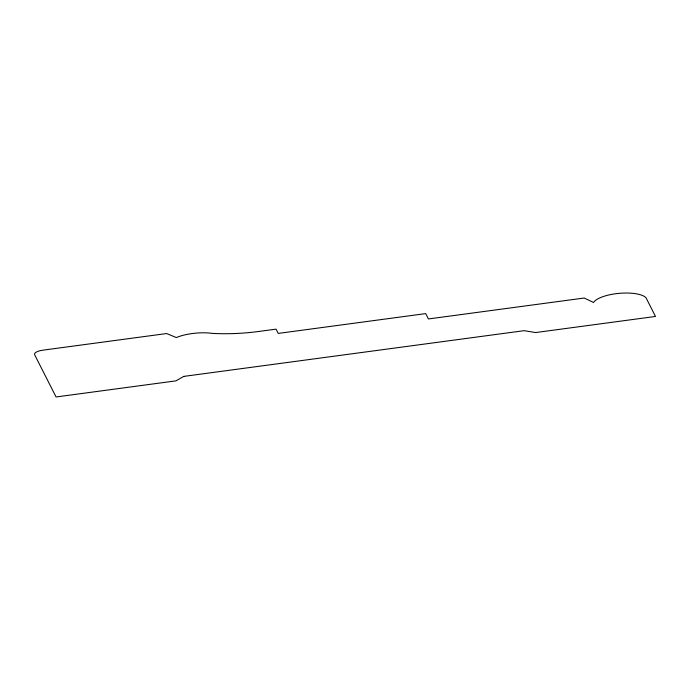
<?xml version="1.0" encoding="UTF-8"?>
<svg xmlns="http://www.w3.org/2000/svg" width="690" height="690" viewBox="0 0 690 690"><rect width="100%" height="100%" fill="white"/><g stroke="black" fill="none" stroke-linecap="round" stroke-linejoin="round"><path stroke-width="1.03" d="M183.825 376.386L175.95 380.863L56.062 396.966L34.629 354.703A10.083 3.364 -5.1 0 1 42.918 350.166L166.713 333.537L176.304 337.574A28.67 9.565 -5.1 0 1 212.158 333.356A86.638 28.92 -5.1 0 0 256.663 331.743L276.06 329.139L278.225 333.417L425.721 313.605L428.43 318.953L584.206 298.028L593.547 302.487A27.212 9.082 -5.1 0 1 619.085 293.353A27.212 9.082 -5.1 0 1 646.004 297.726L655.5 316.451L535.613 332.554L524.15 330.674L183.825 376.386"/></g></svg>
